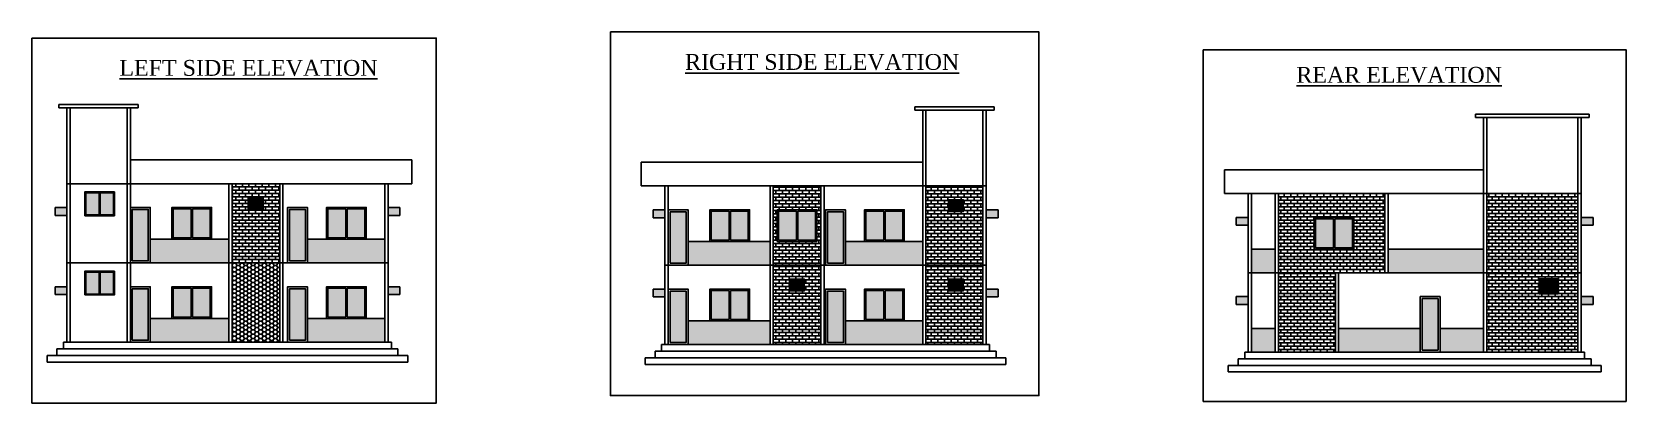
# Model space of a CAD drawing. Header units: inches. Extents: x -5597760 to 21122418, y -37133 to 23298423.
# Drawn here: x 5962 to 8375, y -25902 to -25340 of the extents above; entities that cross this region are included whole.
import ezdxf

# ---------------------------------------------------------------- set-up
doc = ezdxf.new("R2010")
doc.units = ezdxf.units.IN
doc.header["$MEASUREMENT"] = 0
doc.styles.get("Standard").update_dxf_attribs({"font": 'times.ttf', "height": 8})

msp = doc.modelspace()

# ---------------------------------------------------------------- hatches: boundary and pattern name
h = msp.add_hatch()
h.set_pattern_fill('BRICK', color=2, scale=20)
h.set_pattern_definition([(0, (-134, -5909.5), (0, 5), []), (90, (-134, -5909.5), (-10, 6e-16), [5, -5]), (90, (-129, -5909.5), (-10, 6e-16), [-5, 5])])
h.paths.add_polyline_path([(6265.5, -25689.5), (6337.5, -25689.5), (6337.5, -25569.5), (6265.5, -25569.5)])
h.paths.add_polyline_path([(6289.9, -25608.2), (6289.9, -25590.2), (6312.4, -25590.2), (6312.4, -25608.2)], flags=16)
h.paths.add_polyline_path([(6301.5, -25607.5), (6301.5, -25591), (6311.6, -25591), (6311.6, -25607.5)], flags=0)
at = {"lineweight": -3}
h = msp.add_hatch(color=256, dxfattribs=at)
h.dxf.hatch_style = 1
h.set_gradient(color1=(0, 0, 255), color2=(248, 246, 176), name='CYLINDER')
h.paths.add_polyline_path([(6044, -25616.5), (6064.2, -25616.5), (6064.2, -25583.5), (6044, -25583.5)])
h.paths.add_polyline_path([(6065.8, -25616.5), (6086, -25616.5), (6086, -25583.5), (6065.8, -25583.5)])
h = msp.add_hatch(color=256, dxfattribs=at)
h.dxf.hatch_style = 1
h.set_gradient(color1=(0, 0, 255), color2=(248, 246, 176), name='CYLINDER')
h.paths.add_polyline_path([(6290.6, -25607.5), (6300.8, -25607.5), (6300.8, -25591), (6290.6, -25591)])
h.paths.add_polyline_path([(6301.5, -25607.5), (6311.6, -25607.5), (6311.6, -25591), (6301.5, -25591)])
h = msp.add_hatch()
h.set_pattern_fill('BRICK', color=2, scale=20)
h.set_pattern_definition([(0, (1923.5, -820), (0, 5), []), (90, (1923.5, -820), (-10, 6e-16), [5, -5]), (90, (1928.5, -820), (-10, 6e-16), [-5, 5])])
h.paths.add_polyline_path([(7156.5, -25573), (7084.5, -25573), (7084.5, -25693), (7156.5, -25693)])
h.paths.add_polyline_path([(7090.5, -25657), (7090.5, -25609), (7150.5, -25609), (7150.5, -25657)], flags=16)
h.paths.add_polyline_path([(7121.5, -25655), (7121.5, -25611), (7148.5, -25611), (7148.5, -25655)], flags=0)
h.paths.add_polyline_path([(7119.5, -25655), (7092.5, -25655), (7092.5, -25611), (7119.5, -25611)], flags=0)
h.paths.add_polyline_path([(7156.5, -25693), (7084.5, -25693), (7084.5, -25813), (7156.5, -25813)])
h.paths.add_polyline_path([(7131.4, -25731.8), (7108.9, -25731.8), (7108.9, -25713.8), (7131.4, -25713.8)], flags=16)
h.paths.add_polyline_path([(7130.6, -25731), (7120.5, -25731), (7120.5, -25714.5), (7130.6, -25714.5)], flags=0)
h.paths.add_polyline_path([(7401.5, -25693), (7401.5, -25573), (7315.5, -25573), (7315.5, -25693)])
h.paths.add_polyline_path([(7371.9, -25611.8), (7349.4, -25611.8), (7349.4, -25593.8), (7371.9, -25593.8)], flags=16)
h.paths.add_polyline_path([(7371.1, -25611), (7361, -25611), (7361, -25594.5), (7371.1, -25594.5)], flags=0)
h.paths.add_polyline_path([(7401.5, -25813), (7401.5, -25693), (7315.5, -25693), (7315.5, -25813)])
h.paths.add_polyline_path([(7349.4, -25731.8), (7349.4, -25713.8), (7371.9, -25713.8), (7371.9, -25731.8)], flags=16)
h.paths.add_polyline_path([(7361, -25731), (7361, -25714.5), (7371.1, -25714.5), (7371.1, -25731)], flags=0)
h = msp.add_hatch(color=256, dxfattribs=at)
h.dxf.hatch_style = 1
h.set_gradient(color1=(0, 0, 255), color2=(248, 246, 176), name='CYLINDER')
h.paths.add_polyline_path([(7350.1, -25611), (7360.2, -25611), (7360.2, -25594.5), (7350.1, -25594.5)])
h.paths.add_polyline_path([(7361, -25611), (7371.1, -25611), (7371.1, -25594.5), (7361, -25594.5)])
h = msp.add_hatch()
h.set_pattern_fill('BRICK', color=2, scale=20)
h.set_pattern_definition([(0, (52.5, -5924.5), (0, 5), []), (90, (52.5, -5924.5), (-10, 6e-16), [5, -5]), (90, (57.5, -5924.5), (-10, 6e-16), [-5, 5])])
h.paths.add_polyline_path([(8010, -25704.5), (8010, -25584.5), (7849, -25584.5), (7849, -25704.5)])
h.paths.add_polyline_path([(7963, -25668.5), (7903, -25668.5), (7903, -25620.5), (7963, -25620.5)], flags=16)
h.paths.add_polyline_path([(7961, -25666.5), (7934, -25666.5), (7934, -25622.5), (7961, -25622.5)], flags=0)
h.paths.add_polyline_path([(7932, -25666.5), (7905, -25666.5), (7905, -25622.5), (7932, -25622.5)], flags=0)
h.paths.add_polyline_path([(8302, -25704.5), (8302, -25584.5), (8164, -25584.5), (8164, -25704.5)])
h = msp.add_hatch(color=256, dxfattribs=at)
h.dxf.hatch_style = 1
h.paths.add_polyline_path([(6015.5, -25605.5), (5997.5, -25605.5), (5997.5, -25617.5), (6015.5, -25617.5)])
h.paths.add_polyline_path([(6519.5, -25605.5), (6501.5, -25605.5), (6501.5, -25617.5), (6519.5, -25617.5)])
h = msp.add_hatch(color=20, dxfattribs=at)
h.dxf.hatch_style = 1
h.paths.add_polyline_path([(6114.5, -25686.5), (6138.5, -25686.5), (6138.5, -25608.5), (6114.5, -25608.5)])
h = msp.add_hatch(color=256, dxfattribs=at)
h.dxf.hatch_style = 1
h.set_gradient(color1=(0, 0, 255), color2=(248, 246, 176), name='CYLINDER')
h.paths.add_polyline_path([(6176.5, -25651.5), (6203.5, -25651.5), (6203.5, -25607.5), (6176.5, -25607.5)])
h.paths.add_polyline_path([(6205.5, -25651.5), (6232.5, -25651.5), (6232.5, -25607.5), (6205.5, -25607.5)])
h = msp.add_hatch(color=20, dxfattribs=at)
h.dxf.hatch_style = 1
h.paths.add_polyline_path([(6352.5, -25686.5), (6376.5, -25686.5), (6376.5, -25608.5), (6352.5, -25608.5)])
h = msp.add_hatch(color=256, dxfattribs=at)
h.dxf.hatch_style = 1
h.set_gradient(color1=(0, 0, 255), color2=(248, 246, 176), name='CYLINDER')
h.paths.add_polyline_path([(6410.5, -25651.5), (6437.5, -25651.5), (6437.5, -25607.5), (6410.5, -25607.5)])
h.paths.add_polyline_path([(6439.5, -25651.5), (6466.5, -25651.5), (6466.5, -25607.5), (6439.5, -25607.5)])
h = msp.add_hatch(color=256, dxfattribs=at)
h.dxf.hatch_style = 1
h.paths.add_polyline_path([(6920.5, -25609), (6902.5, -25609), (6902.5, -25621), (6920.5, -25621)])
h.paths.add_polyline_path([(7424.5, -25609), (7406.5, -25609), (7406.5, -25621), (7424.5, -25621)])
h = msp.add_hatch(color=20, dxfattribs=at)
h.dxf.hatch_style = 1
h.paths.add_polyline_path([(6928.5, -25690), (6952.5, -25690), (6952.5, -25612), (6928.5, -25612)])
h = msp.add_hatch(color=256, dxfattribs=at)
h.dxf.hatch_style = 1
h.set_gradient(color1=(0, 0, 255), color2=(248, 246, 176), name='CYLINDER')
h.paths.add_polyline_path([(6990.5, -25655), (7017.5, -25655), (7017.5, -25611), (6990.5, -25611)])
h.paths.add_polyline_path([(7019.5, -25655), (7046.5, -25655), (7046.5, -25611), (7019.5, -25611)])
h = msp.add_hatch(color=256, dxfattribs=at)
h.dxf.hatch_style = 1
h.set_gradient(color1=(0, 0, 255), color2=(248, 246, 176), name='CYLINDER')
h.paths.add_polyline_path([(7092.5, -25655), (7119.5, -25655), (7119.5, -25611), (7092.5, -25611)])
h.paths.add_polyline_path([(7121.5, -25655), (7148.5, -25655), (7148.5, -25611), (7121.5, -25611)])
h = msp.add_hatch(color=20, dxfattribs=at)
h.dxf.hatch_style = 1
h.paths.add_polyline_path([(7166.5, -25690), (7190.5, -25690), (7190.5, -25612), (7166.5, -25612)])
h = msp.add_hatch(color=256, dxfattribs=at)
h.dxf.hatch_style = 1
h.set_gradient(color1=(0, 0, 255), color2=(248, 246, 176), name='CYLINDER')
h.paths.add_polyline_path([(7224.5, -25655), (7251.5, -25655), (7251.5, -25611), (7224.5, -25611)])
h.paths.add_polyline_path([(7253.5, -25655), (7280.5, -25655), (7280.5, -25611), (7253.5, -25611)])
h = msp.add_hatch(color=256, dxfattribs=at)
h.dxf.hatch_style = 1
h.paths.add_polyline_path([(7803, -25620.5), (7785, -25620.5), (7785, -25632.5), (7803, -25632.5)])
h.paths.add_polyline_path([(8325, -25620.5), (8307, -25620.5), (8307, -25632.5), (8325, -25632.5)])
h = msp.add_hatch(color=256, dxfattribs=at)
h.dxf.hatch_style = 1
h.set_gradient(color1=(0, 0, 255), color2=(248, 246, 176), name='CYLINDER')
h.paths.add_polyline_path([(7905, -25666.5), (7932, -25666.5), (7932, -25622.5), (7905, -25622.5)])
h.paths.add_polyline_path([(7934, -25666.5), (7961, -25666.5), (7961, -25622.5), (7934, -25622.5)])
h = msp.add_hatch()
h.set_pattern_fill('HONEY', color=256, scale=30)
h.set_pattern_definition([(0, (3891.5, -16366.1933), (5.625, 3.2475953), [3.75, -7.5]), (120, (3891.5, -16366.1933), (-5.625, 3.2475953), [3.75, -7.5]), (60, (3891.5, -16366.1933), (1e-15, 6.4951905), [-7.5, 3.75])])
h.paths.add_polyline_path([(6496.5, -25653.5), (6468.5, -25653.5), (6408.5, -25653.5), (6379.5, -25653.5), (6379.5, -25689.5), (6496.5, -25689.5)])
h.paths.add_polyline_path([(6496.5, -25773.5), (6468.5, -25773.5), (6408.5, -25773.5), (6379.5, -25773.5), (6379.5, -25809.5), (6496.5, -25809.5)])
h.paths.add_polyline_path([(6260.5, -25689.5), (6260.5, -25653.5), (6174.5, -25653.5), (6141.5, -25653.5), (6141.5, -25689.5)])
h.paths.add_polyline_path([(6260.5, -25809.5), (6260.5, -25773.5), (6174.5, -25773.5), (6141.5, -25773.5), (6141.5, -25809.5)])
h = msp.add_hatch()
h.set_pattern_fill('HONEY', color=256, scale=30)
h.set_pattern_definition([(0, (1923.5, -820), (5.625, 3.24759526), [3.75, -7.5]), (120, (1923.5, -820), (-5.625, 3.24759526), [3.75, -7.5]), (60, (1923.5, -820), (1e-15, 6.49519053), [-7.5, 3.75])])
h.paths.add_polyline_path([(7222.5, -25657), (7193.5, -25657), (7193.5, -25693), (7310.5, -25693), (7310.5, -25657), (7282.5, -25657)])
h.paths.add_polyline_path([(6988.5, -25657), (6955.5, -25657), (6955.5, -25693), (7079.5, -25693), (7079.5, -25657), (7048.5, -25657)])
h.paths.add_polyline_path([(7079.5, -25813), (7079.5, -25777), (7048.5, -25777), (6988.5, -25777), (6955.5, -25777), (6955.5, -25813)])
h.paths.add_polyline_path([(7310.5, -25813), (7310.5, -25777), (7282.5, -25777), (7222.5, -25777), (7193.5, -25777), (7193.5, -25813)])
h = msp.add_hatch()
h.set_pattern_fill('HONEY', color=256, scale=30)
h.set_pattern_definition([(0, (52.5, -5924.5), (5.625, 3.24759526), [3.75, -7.5]), (120, (52.5, -5924.5), (-5.625, 3.24759526), [3.75, -7.5]), (60, (52.5, -5924.5), (1e-15, 6.49519053), [-7.5, 3.75])])
h.paths.add_polyline_path([(7808, -25668.5), (7808, -25704.5), (7844, -25704.5), (7844, -25668.5)])
h.paths.add_polyline_path([(8159, -25704.5), (8159, -25668.5), (8015, -25668.5), (8015, -25704.5)])
h = msp.add_hatch(dxfattribs=at)
h.set_pattern_fill('HONEY', color=256, scale=30)
h.set_pattern_definition([(0, (4636, -21630.5), (5.625, 3.2475953), [3.75, -7.5]), (120, (4636, -21630.5), (-5.625, 3.2475953), [3.75, -7.5]), (60, (4636, -21630.5), (1e-15, 6.4951905), [-7.5, 3.75])])
h.paths.add_polyline_path([(6337.5, -25689.5), (6265.5, -25689.5), (6265.5, -25809.5), (6337.5, -25809.5)])
h = msp.add_hatch(color=256, dxfattribs=at)
h.dxf.hatch_style = 1
h.set_gradient(color1=(0, 0, 255), color2=(248, 246, 176), name='CYLINDER')
h.paths.add_polyline_path([(6044, -25736.5), (6064.2, -25736.5), (6064.2, -25703.5), (6044, -25703.5)])
h.paths.add_polyline_path([(6065.8, -25736.5), (6086, -25736.5), (6086, -25703.5), (6065.8, -25703.5)])
h = msp.add_hatch(color=256, dxfattribs=at)
h.dxf.hatch_style = 1
h.set_gradient(color1=(0, 0, 255), color2=(248, 246, 176), name='CYLINDER')
h.paths.add_polyline_path([(7109.6, -25731), (7119.8, -25731), (7119.8, -25714.5), (7109.6, -25714.5)])
h.paths.add_polyline_path([(7120.5, -25731), (7130.6, -25731), (7130.6, -25714.5), (7120.5, -25714.5)])
h = msp.add_hatch(color=256, dxfattribs=at)
h.dxf.hatch_style = 1
h.set_gradient(color1=(0, 0, 255), color2=(248, 246, 176), name='CYLINDER')
h.paths.add_polyline_path([(7350.1, -25731), (7360.2, -25731), (7360.2, -25714.5), (7350.1, -25714.5)])
h.paths.add_polyline_path([(7361, -25731), (7371.1, -25731), (7371.1, -25714.5), (7361, -25714.5)])
h = msp.add_hatch(dxfattribs=at)
h.set_pattern_fill('BRICK', color=2, scale=20)
h.set_pattern_definition([(0, (4822.5, -21645.5), (0, 5), []), (90, (4822.5, -21645.5), (-10, 6e-16), [5, -5]), (90, (4827.5, -21645.5), (-10, 6e-16), [-5, 5])])
h.paths.add_polyline_path([(7935, -25704.5), (7849, -25704.5), (7849, -25824.5), (7935, -25824.5)])
h.paths.add_polyline_path([(8164, -25704.5), (8164, -25824.5), (8302, -25824.5), (8302, -25704.5)])
h.paths.add_polyline_path([(8243.3, -25736.3), (8243.3, -25713.4), (8272, -25713.4), (8272, -25736.3)], flags=16)
h.paths.add_polyline_path([(8244.2, -25735.4), (8244.2, -25714.3), (8257.1, -25714.3), (8257.1, -25735.4)], flags=0)
h.paths.add_polyline_path([(8258.1, -25735.4), (8258.1, -25714.3), (8271, -25714.3), (8271, -25735.4)], flags=0)
h = msp.add_hatch(color=256, dxfattribs=at)
h.dxf.hatch_style = 1
h.set_gradient(color1=(0, 0, 255), color2=(248, 246, 176), name='CYLINDER')
h.paths.add_polyline_path([(8244.2, -25735.4), (8257.1, -25735.4), (8257.1, -25714.3), (8244.2, -25714.3)])
h.paths.add_polyline_path([(8258.1, -25735.4), (8271, -25735.4), (8271, -25714.3), (8258.1, -25714.3)])
h = msp.add_hatch(color=256, dxfattribs=at)
h.dxf.hatch_style = 1
h.paths.add_polyline_path([(5997.5, -25737.5), (6015.5, -25737.5), (6015.5, -25725.5), (5997.5, -25725.5)])
h.paths.add_polyline_path([(6501.5, -25725.5), (6501.5, -25737.5), (6519.5, -25737.5), (6519.5, -25725.5)])
h = msp.add_hatch(color=20, dxfattribs=at)
h.dxf.hatch_style = 1
h.paths.add_polyline_path([(6114.5, -25806.5), (6138.5, -25806.5), (6138.5, -25728.5), (6114.5, -25728.5)])
h = msp.add_hatch(color=256, dxfattribs=at)
h.dxf.hatch_style = 1
h.set_gradient(color1=(0, 0, 255), color2=(248, 246, 176), name='CYLINDER')
h.paths.add_polyline_path([(6176.5, -25771.5), (6203.5, -25771.5), (6203.5, -25727.5), (6176.5, -25727.5)])
h.paths.add_polyline_path([(6205.5, -25771.5), (6232.5, -25771.5), (6232.5, -25727.5), (6205.5, -25727.5)])
h = msp.add_hatch(color=20, dxfattribs=at)
h.dxf.hatch_style = 1
h.paths.add_polyline_path([(6352.5, -25806.5), (6376.5, -25806.5), (6376.5, -25728.5), (6352.5, -25728.5)])
h = msp.add_hatch(color=256, dxfattribs=at)
h.dxf.hatch_style = 1
h.set_gradient(color1=(0, 0, 255), color2=(248, 246, 176), name='CYLINDER')
h.paths.add_polyline_path([(6410.5, -25771.5), (6437.5, -25771.5), (6437.5, -25727.5), (6410.5, -25727.5)])
h.paths.add_polyline_path([(6439.5, -25771.5), (6466.5, -25771.5), (6466.5, -25727.5), (6439.5, -25727.5)])
h = msp.add_hatch(color=256, dxfattribs=at)
h.dxf.hatch_style = 1
h.paths.add_polyline_path([(6920.5, -25729), (6902.5, -25729), (6902.5, -25741), (6920.5, -25741)])
h.paths.add_polyline_path([(7424.5, -25729), (7406.5, -25729), (7406.5, -25741), (7424.5, -25741)])
h = msp.add_hatch(color=20, dxfattribs=at)
h.dxf.hatch_style = 1
h.paths.add_polyline_path([(6928.5, -25810), (6952.5, -25810), (6952.5, -25732), (6928.5, -25732)])
h = msp.add_hatch(color=256, dxfattribs=at)
h.dxf.hatch_style = 1
h.set_gradient(color1=(0, 0, 255), color2=(248, 246, 176), name='CYLINDER')
h.paths.add_polyline_path([(6990.5, -25775), (7017.5, -25775), (7017.5, -25731), (6990.5, -25731)])
h.paths.add_polyline_path([(7019.5, -25775), (7046.5, -25775), (7046.5, -25731), (7019.5, -25731)])
h = msp.add_hatch(color=20, dxfattribs=at)
h.dxf.hatch_style = 1
h.paths.add_polyline_path([(7166.5, -25810), (7190.5, -25810), (7190.5, -25732), (7166.5, -25732)])
h = msp.add_hatch(color=256, dxfattribs=at)
h.dxf.hatch_style = 1
h.set_gradient(color1=(0, 0, 255), color2=(248, 246, 176), name='CYLINDER')
h.paths.add_polyline_path([(7224.5, -25775), (7251.5, -25775), (7251.5, -25731), (7224.5, -25731)])
h.paths.add_polyline_path([(7253.5, -25775), (7280.5, -25775), (7280.5, -25731), (7253.5, -25731)])
h = msp.add_hatch(color=256, dxfattribs=at)
h.dxf.hatch_style = 1
h.paths.add_polyline_path([(7803, -25740.5), (7785, -25740.5), (7785, -25752.5), (7803, -25752.5)])
h.paths.add_polyline_path([(8325, -25740.5), (8307, -25740.5), (8307, -25752.5), (8325, -25752.5)])
h = msp.add_hatch(color=20, dxfattribs=at)
h.dxf.hatch_style = 1
h.paths.add_polyline_path([(8066.5, -25821.5), (8090.5, -25821.5), (8090.5, -25743.5), (8066.5, -25743.5)])
h = msp.add_hatch(dxfattribs=at)
h.set_pattern_fill('HONEY', color=256, scale=30)
h.set_pattern_definition([(0, (4822.5, -21645.5), (5.625, 3.2475953), [3.75, -7.5]), (120, (4822.5, -21645.5), (-5.625, 3.2475953), [3.75, -7.5]), (60, (4822.5, -21645.5), (1e-15, 6.4951905), [-7.5, 3.75])])
h.paths.add_polyline_path([(7940, -25788.5), (7940, -25824.5), (8063.5, -25824.5), (8063.5, -25788.5)])
h.paths.add_polyline_path([(8159, -25824.5), (8159, -25788.5), (8093.5, -25788.5), (8093.5, -25824.5)])
h.paths.add_polyline_path([(7844, -25788.5), (7808, -25788.5), (7808, -25824.5), (7844, -25824.5)])

# ---------------------------------------------------------------- linework, layer by layer
at = {"color": 18, "lineweight": -3, "true_color": 0x000000}
for p, q in [((6003.5, -25454.5), (6003.5, -25449.5)), ((6003.5, -25449.5), (6015.5, -25449.5)), ((6015.5, -25449.5), (6111.5, -25449.5)), ((6123.5, -25449.5), (6111.5, -25449.5)), ((6123.5, -25454.5), (6123.5, -25449.5)), ((6015.5, -25454.5), (6003.5, -25454.5)), ((6015.5, -25569.5), (6015.5, -25454.5)), ((6015.5, -25454.5), (6111.5, -25454.5)), ((6020.5, -25569.5), (6020.5, -25454.5)), ((6106.5, -25454.5), (6106.5, -25569.5)), ((6111.5, -25454.5), (6111.5, -25569.5)), ((6111.5, -25454.5), (6123.5, -25454.5)), ((7298.5, -25458), (7298.5, -25453)), ((7298.5, -25453), (7310.5, -25453)), ((7310.5, -25458), (7298.5, -25458)), ((7310.5, -25453), (7406.5, -25453)), ((7310.5, -25573), (7310.5, -25458)), ((7310.5, -25458), (7406.5, -25458)), ((7315.5, -25573), (7315.5, -25458)), ((7401.5, -25458), (7401.5, -25573)), ((7418.5, -25453), (7406.5, -25453)), ((7406.5, -25458), (7406.5, -25573)), ((7406.5, -25458), (7418.5, -25458)), ((7418.5, -25458), (7418.5, -25453)), ((8147, -25469.5), (8147, -25464.5)), ((8147, -25464.5), (8159, -25464.5)), ((8159, -25469.5), (8147, -25469.5)), ((8159, -25464.5), (8307, -25464.5)), ((8159, -25584.5), (8159, -25469.5)), ((8159, -25469.5), (8307, -25469.5)), ((8164, -25584.5), (8164, -25469.5)), ((8302, -25469.5), (8302, -25584.5)), ((8319, -25464.5), (8307, -25464.5)), ((8307, -25469.5), (8307, -25584.5)), ((8307, -25469.5), (8319, -25469.5)), ((8319, -25469.5), (8319, -25464.5)), ((6537.5, -25533.5), (6111.5, -25533.5)), ((6537.5, -25569.5), (6537.5, -25533.5)), ((6884.5, -25573), (6884.5, -25537)), ((6884.5, -25537), (7310.5, -25537)), ((6015.5, -25689.5), (6015.5, -25569.5)), ((6015.5, -25569.5), (6501.5, -25569.5)), ((6015.5, -25569.5), (6501.5, -25569.5)), ((6015.5, -25569.5), (6501.5, -25569.5)), ((6020.5, -25689.5), (6020.5, -25569.5)), ((6106.5, -25689.5), (6106.5, -25569.5)), ((6111.5, -25689.5), (6111.5, -25569.5)), ((6260.5, -25689.5), (6260.5, -25569.5)), ((6265.5, -25689.5), (6265.5, -25569.5)), ((6337.5, -25689.5), (6337.5, -25569.5)), ((6342.5, -25689.5), (6342.5, -25569.5)), ((6496.5, -25569.5), (6496.5, -25689.5)), ((6501.5, -25569.5), (6501.5, -25689.5)), ((6501.5, -25569.5), (6537.5, -25569.5)), ((7767, -25584.5), (7767, -25548.5)), ((7767, -25548.5), (8159, -25548.5)), ((6920.5, -25573), (6884.5, -25573)), ((6920.5, -25693), (6920.5, -25573)), ((6920.5, -25573), (7406.5, -25573)), ((6920.5, -25573), (7406.5, -25573)), ((6925.5, -25693), (6925.5, -25573)), ((7079.5, -25573), (7079.5, -25693)), ((7084.5, -25573), (7084.5, -25693)), ((7156.5, -25573), (7156.5, -25693)), ((7161.5, -25573), (7161.5, -25693)), ((7310.5, -25573), (7310.5, -25693)), ((7315.5, -25573), (7315.5, -25693)), ((7401.5, -25573), (7401.5, -25693)), ((7406.5, -25573), (7406.5, -25693)), ((7803, -25584.5), (7767, -25584.5)), ((7803, -25704.5), (7803, -25584.5)), ((7803, -25584.5), (8307, -25584.5)), ((7803, -25584.5), (7803, -25620.5)), ((7803, -25584.5), (8307, -25584.5)), ((7808, -25704.5), (7808, -25584.5)), ((7844, -25704.5), (7844, -25584.5)), ((7849, -25704.5), (7849, -25584.5)), ((8010, -25704.5), (8010, -25584.5)), ((8015, -25704.5), (8015, -25584.5)), ((8159, -25704.5), (8159, -25584.5)), ((8164, -25704.5), (8164, -25584.5)), ((8302, -25584.5), (8302, -25704.5)), ((8307, -25584.5), (8307, -25704.5)), ((8307, -25584.5), (8307, -25620.5)), ((6015.5, -25605.5), (5997.5, -25605.5)), ((5997.5, -25605.5), (5997.5, -25617.5)), ((5997.5, -25617.5), (6015.5, -25617.5)), ((6519.5, -25605.5), (6501.5, -25605.5)), ((6501.5, -25617.5), (6519.5, -25617.5)), ((6519.5, -25605.5), (6519.5, -25617.5)), ((6920.5, -25609), (6902.5, -25609)), ((6902.5, -25609), (6902.5, -25621)), ((7424.5, -25609), (7406.5, -25609)), ((7424.5, -25609), (7424.5, -25621)), ((7803, -25620.5), (7785, -25620.5)), ((7785, -25620.5), (7785, -25632.5)), ((8307, -25620.5), (8325, -25620.5)), ((8325, -25620.5), (8325, -25632.5)), ((6902.5, -25621), (6920.5, -25621)), ((7406.5, -25621), (7424.5, -25621)), ((7785, -25632.5), (7803, -25632.5)), ((8325, -25632.5), (8307, -25632.5)), ((6020.5, -25689.5), (6020.5, -25653.5)), ((6174.5, -25653.5), (6141.5, -25653.5)), ((6234.5, -25653.5), (6260.5, -25653.5)), ((6408.5, -25653.5), (6379.5, -25653.5)), ((6468.5, -25653.5), (6496.5, -25653.5)), ((6925.5, -25693), (6925.5, -25657)), ((6988.5, -25657), (6955.5, -25657)), ((7048.5, -25657), (7079.5, -25657)), ((7222.5, -25657), (7193.5, -25657)), ((7282.5, -25657), (7310.5, -25657)), ((7808, -25704.5), (7808, -25668.5)), ((7808, -25668.5), (7844, -25668.5)), ((6015.5, -25809.5), (6015.5, -25689.5)), ((6015.5, -25689.5), (6501.5, -25689.5)), ((6015.5, -25689.5), (6501.5, -25689.5)), ((6015.5, -25689.5), (6015.5, -25725.5)), ((6020.5, -25809.5), (6020.5, -25689.5)), ((6106.5, -25809.5), (6106.5, -25689.5)), ((6106.5, -25689.5), (6501.5, -25689.5)), ((6111.5, -25809.5), (6111.5, -25689.5)), ((6260.5, -25809.5), (6260.5, -25689.5)), ((6265.5, -25809.5), (6265.5, -25689.5)), ((6337.5, -25809.5), (6337.5, -25689.5)), ((6342.5, -25809.5), (6342.5, -25689.5)), ((6496.5, -25689.5), (6496.5, -25809.5)), ((6501.5, -25689.5), (6501.5, -25809.5)), ((6501.5, -25689.5), (6501.5, -25725.5)), ((6920.5, -25813), (6920.5, -25693)), ((6920.5, -25693), (7406.5, -25693)), ((6920.5, -25693), (6920.5, -25729)), ((6925.5, -25813), (6925.5, -25693)), ((7079.5, -25693), (7079.5, -25813)), ((7084.5, -25693), (7084.5, -25813)), ((7156.5, -25693), (7156.5, -25813)), ((7161.5, -25693), (7161.5, -25813)), ((7310.5, -25693), (7310.5, -25813)), ((7315.5, -25693), (7315.5, -25813)), ((7401.5, -25693), (7401.5, -25813)), ((7406.5, -25693), (7406.5, -25813)), ((7406.5, -25693), (7406.5, -25729)), ((7803, -25824.5), (7803, -25704.5)), ((7803, -25704.5), (8307, -25704.5)), ((7803, -25704.5), (7803, -25740.5)), ((7808, -25824.5), (7808, -25704.5)), ((7844, -25824.5), (7844, -25704.5)), ((7849, -25824.5), (7849, -25704.5)), ((7935, -25824.5), (7935, -25704.5)), ((7940, -25824.5), (7940, -25704.5)), ((8159, -25824.5), (8159, -25704.5)), ((8164, -25824.5), (8164, -25704.5)), ((8302, -25704.5), (8302, -25824.5)), ((8307, -25704.5), (8307, -25824.5)), ((8307, -25704.5), (8307, -25740.5)), ((6015.5, -25725.5), (5997.5, -25725.5)), ((5997.5, -25725.5), (5997.5, -25737.5)), ((5997.5, -25737.5), (6015.5, -25737.5)), ((6519.5, -25725.5), (6501.5, -25725.5)), ((6501.5, -25725.5), (6501.5, -25737.5)), ((6501.5, -25737.5), (6519.5, -25737.5)), ((6519.5, -25725.5), (6519.5, -25737.5)), ((6920.5, -25729), (6902.5, -25729)), ((6902.5, -25729), (6902.5, -25741)), ((6902.5, -25741), (6920.5, -25741)), ((7424.5, -25729), (7406.5, -25729)), ((7406.5, -25741), (7424.5, -25741)), ((7424.5, -25729), (7424.5, -25741)), ((7803, -25740.5), (7785, -25740.5)), ((7785, -25740.5), (7785, -25752.5)), ((8307, -25740.5), (8325, -25740.5)), ((8325, -25740.5), (8325, -25752.5)), ((7785, -25752.5), (7803, -25752.5)), ((8325, -25752.5), (8307, -25752.5)), ((6020.5, -25809.5), (6020.5, -25773.5)), ((6408.5, -25773.5), (6379.5, -25773.5)), ((6925.5, -25813), (6925.5, -25777)), ((6988.5, -25777), (6955.5, -25777)), ((7048.5, -25777), (7079.5, -25777)), ((7161.5, -25813), (7161.5, -25777)), ((7222.5, -25777), (7193.5, -25777)), ((7282.5, -25777), (7310.5, -25777)), ((7808, -25824.5), (7808, -25788.5)), ((7808, -25788.5), (7844, -25788.5)), ((7940, -25788.5), (8063.5, -25788.5)), ((8093.5, -25788.5), (8159, -25788.5)), ((6015.5, -25809.5), (6010.5, -25809.5)), ((6010.5, -25809.5), (6010.5, -25819.5)), ((6015.5, -25809.5), (6501.5, -25809.5)), ((6501.5, -25809.5), (6506.5, -25809.5)), ((6506.5, -25809.5), (6506.5, -25819.5)), ((6920.5, -25813), (6915.5, -25813)), ((6915.5, -25813), (6915.5, -25823)), ((6920.5, -25813), (7406.5, -25813)), ((7406.5, -25813), (7411.5, -25813)), ((7411.5, -25813), (7411.5, -25823)), ((6000.5, -25829.5), (5985.5, -25829.5)), ((5985.5, -25829.5), (5985.5, -25839.5)), ((6010.5, -25819.5), (6000.5, -25819.5)), ((6000.5, -25819.5), (6000.5, -25829.5)), ((6000.5, -25829.5), (6015.5, -25829.5)), ((6010.5, -25819.5), (6015.5, -25819.5)), ((6015.5, -25819.5), (6501.5, -25819.5)), ((6015.5, -25829.5), (6501.5, -25829.5)), ((6506.5, -25819.5), (6501.5, -25819.5)), ((6516.5, -25829.5), (6501.5, -25829.5)), ((6506.5, -25819.5), (6516.5, -25819.5)), ((6516.5, -25819.5), (6516.5, -25829.5)), ((6516.5, -25829.5), (6531.5, -25829.5)), ((6531.5, -25829.5), (6531.5, -25839.5)), ((6905.5, -25833), (6890.5, -25833)), ((6890.5, -25833), (6890.5, -25843)), ((6915.5, -25823), (6905.5, -25823)), ((6905.5, -25823), (6905.5, -25833)), ((6905.5, -25833), (6920.5, -25833)), ((6915.5, -25823), (6920.5, -25823)), ((6920.5, -25823), (7406.5, -25823)), ((6920.5, -25833), (7406.5, -25833)), ((7411.5, -25823), (7406.5, -25823)), ((7421.5, -25833), (7406.5, -25833)), ((7411.5, -25823), (7421.5, -25823)), ((7421.5, -25823), (7421.5, -25833)), ((7421.5, -25833), (7436.5, -25833)), ((7436.5, -25833), (7436.5, -25843)), ((7798, -25834.5), (7788, -25834.5)), ((7788, -25834.5), (7788, -25844.5)), ((7803, -25824.5), (7798, -25824.5)), ((7798, -25824.5), (7798, -25834.5)), ((7798, -25834.5), (7803, -25834.5)), ((7803, -25824.5), (8307, -25824.5)), ((7803, -25834.5), (8307, -25834.5)), ((8307, -25824.5), (8312, -25824.5)), ((8312, -25834.5), (8307, -25834.5)), ((8312, -25824.5), (8312, -25834.5)), ((8312, -25834.5), (8322, -25834.5)), ((8322, -25834.5), (8322, -25844.5)), ((5985.5, -25839.5), (6015.5, -25839.5)), ((6015.5, -25839.5), (6501.5, -25839.5)), ((6531.5, -25839.5), (6501.5, -25839.5)), ((6890.5, -25843), (6920.5, -25843)), ((6920.5, -25843), (7406.5, -25843)), ((7436.5, -25843), (7406.5, -25843)), ((7788, -25844.5), (7773, -25844.5)), ((7773, -25844.5), (7773, -25854.5)), ((7773, -25854.5), (7803, -25854.5)), ((7788, -25844.5), (7803, -25844.5)), ((7803, -25844.5), (8307, -25844.5)), ((7803, -25854.5), (8307, -25854.5)), ((8322, -25844.5), (8307, -25844.5)), ((8337, -25854.5), (8307, -25854.5)), ((8322, -25844.5), (8337, -25844.5)), ((8337, -25844.5), (8337, -25854.5))]:
    msp.add_line(p, q, dxfattribs=at)
at = {"lineweight": -3}
for p, q in [((6064.2, -25583.5), (6064.2, -25616.5)), ((6065.8, -25583.5), (6065.8, -25616.5)), ((6300.8, -25591), (6300.8, -25607.5)), ((6301.5, -25591), (6301.5, -25607.5)), ((7360.2, -25594.5), (7360.2, -25611)), ((7361, -25594.5), (7361, -25611)), ((6203.5, -25607.5), (6203.5, -25651.5)), ((6205.5, -25607.5), (6205.5, -25651.5)), ((6437.5, -25607.5), (6437.5, -25651.5)), ((6439.5, -25607.5), (6439.5, -25651.5)), ((7017.5, -25611), (7017.5, -25655)), ((7019.5, -25611), (7019.5, -25655)), ((7119.5, -25611), (7119.5, -25655)), ((7121.5, -25611), (7121.5, -25655)), ((7251.5, -25611), (7251.5, -25655)), ((7253.5, -25611), (7253.5, -25655)), ((7932, -25622.5), (7932, -25666.5)), ((7934, -25622.5), (7934, -25666.5)), ((6064.2, -25703.5), (6064.2, -25736.5)), ((6065.8, -25703.5), (6065.8, -25736.5)), ((7119.8, -25714.5), (7119.8, -25731)), ((7120.5, -25714.5), (7120.5, -25731)), ((7360.2, -25714.5), (7360.2, -25731)), ((7361, -25714.5), (7361, -25731)), ((8257.1, -25714.3), (8257.1, -25735.4)), ((8258.1, -25714.3), (8258.1, -25735.4)), ((6203.5, -25727.5), (6203.5, -25771.5)), ((6205.5, -25727.5), (6205.5, -25771.5)), ((6437.5, -25727.5), (6437.5, -25771.5)), ((6439.5, -25727.5), (6439.5, -25771.5)), ((7017.5, -25731), (7017.5, -25775)), ((7019.5, -25731), (7019.5, -25775)), ((7251.5, -25731), (7251.5, -25775)), ((7253.5, -25731), (7253.5, -25775))]:
    msp.add_line(p, q, dxfattribs=at)
for p, q in [((8015, -25668.5), (8159, -25668.5)), ((6174.5, -25773.5), (6141.5, -25773.5)), ((6234.5, -25773.5), (6260.5, -25773.5)), ((6468.5, -25773.5), (6496.5, -25773.5))]:
    msp.add_line(p, q)
for points in [[(5962.5, -25349.2), (6574.5, -25349.2), (6574.5, -25901.7), (5962.5, -25901.7)], [(6838, -25339.7), (7486.5, -25339.7), (7486.5, -25890.2), (6838, -25890.2)], [(7735, -25366.7), (8375, -25366.7), (8375, -25899.2), (7735, -25899.2)]]:
    msp.add_lwpolyline(points, close=True)
for points in [[(6042.5, -25618), (6087.5, -25618), (6087.5, -25582), (6042.5, -25582)], [(6289.9, -25608.2), (6312.4, -25608.2), (6312.4, -25590.2), (6289.9, -25590.2)], [(7349.4, -25611.8), (7371.9, -25611.8), (7371.9, -25593.8), (7349.4, -25593.8)], [(6111.5, -25689.5), (6141.5, -25689.5), (6141.5, -25605.5), (6111.5, -25605.5)], [(6114.5, -25686.5), (6138.5, -25686.5), (6138.5, -25608.5), (6114.5, -25608.5)], [(6174.5, -25653.5), (6234.5, -25653.5), (6234.5, -25605.5), (6174.5, -25605.5)], [(6349.5, -25689.5), (6379.5, -25689.5), (6379.5, -25605.5), (6349.5, -25605.5)], [(6352.5, -25686.5), (6376.5, -25686.5), (6376.5, -25608.5), (6352.5, -25608.5)], [(6408.5, -25653.5), (6468.5, -25653.5), (6468.5, -25605.5), (6408.5, -25605.5)], [(6925.5, -25693), (6955.5, -25693), (6955.5, -25609), (6925.5, -25609)], [(6928.5, -25690), (6952.5, -25690), (6952.5, -25612), (6928.5, -25612)], [(6988.5, -25657), (7048.5, -25657), (7048.5, -25609), (6988.5, -25609)], [(7090.5, -25657), (7150.5, -25657), (7150.5, -25609), (7090.5, -25609)], [(7163.5, -25693), (7193.5, -25693), (7193.5, -25609), (7163.5, -25609)], [(7166.5, -25690), (7190.5, -25690), (7190.5, -25612), (7166.5, -25612)], [(7222.5, -25657), (7282.5, -25657), (7282.5, -25609), (7222.5, -25609)], [(7903, -25668.5), (7963, -25668.5), (7963, -25620.5), (7903, -25620.5)], [(6042.5, -25738), (6087.5, -25738), (6087.5, -25702), (6042.5, -25702)], [(7108.9, -25731.8), (7131.4, -25731.8), (7131.4, -25713.8), (7108.9, -25713.8)], [(7349.4, -25731.8), (7371.9, -25731.8), (7371.9, -25713.8), (7349.4, -25713.8)], [(8243.3, -25736.3), (8272, -25736.3), (8272, -25713.4), (8243.3, -25713.4)], [(6111.5, -25809.5), (6141.5, -25809.5), (6141.5, -25725.5), (6111.5, -25725.5)], [(6114.5, -25806.5), (6138.5, -25806.5), (6138.5, -25728.5), (6114.5, -25728.5)], [(6174.5, -25773.5), (6234.5, -25773.5), (6234.5, -25725.5), (6174.5, -25725.5)], [(6349.5, -25809.5), (6379.5, -25809.5), (6379.5, -25725.5), (6349.5, -25725.5)], [(6352.5, -25806.5), (6376.5, -25806.5), (6376.5, -25728.5), (6352.5, -25728.5)], [(6408.5, -25773.5), (6468.5, -25773.5), (6468.5, -25725.5), (6408.5, -25725.5)], [(6925.5, -25813), (6955.5, -25813), (6955.5, -25729), (6925.5, -25729)], [(6928.5, -25810), (6952.5, -25810), (6952.5, -25732), (6928.5, -25732)], [(6988.5, -25777), (7048.5, -25777), (7048.5, -25729), (6988.5, -25729)], [(7163.5, -25813), (7193.5, -25813), (7193.5, -25729), (7163.5, -25729)], [(7166.5, -25810), (7190.5, -25810), (7190.5, -25732), (7166.5, -25732)], [(7222.5, -25777), (7282.5, -25777), (7282.5, -25729), (7222.5, -25729)], [(8063.5, -25824.5), (8093.5, -25824.5), (8093.5, -25740.5), (8063.5, -25740.5)], [(8066.5, -25821.5), (8090.5, -25821.5), (8090.5, -25743.5), (8066.5, -25743.5)]]:
    msp.add_lwpolyline(points, close=True, dxfattribs=at)
for points in [[(6064.2, -25583.5), (6044, -25583.5), (6044, -25616.5), (6064.2, -25616.5)], [(6065.8, -25616.5), (6086, -25616.5), (6086, -25583.5), (6065.8, -25583.5)], [(6301.5, -25607.5), (6311.6, -25607.5), (6311.6, -25591), (6301.5, -25591)], [(7361, -25611), (7371.1, -25611), (7371.1, -25594.5), (7361, -25594.5)], [(6203.5, -25607.5), (6176.5, -25607.5), (6176.5, -25651.5), (6203.5, -25651.5)], [(6205.5, -25651.5), (6232.5, -25651.5), (6232.5, -25607.5), (6205.5, -25607.5)], [(6437.5, -25607.5), (6410.5, -25607.5), (6410.5, -25651.5), (6437.5, -25651.5)], [(6439.5, -25651.5), (6466.5, -25651.5), (6466.5, -25607.5), (6439.5, -25607.5)], [(7017.5, -25611), (6990.5, -25611), (6990.5, -25655), (7017.5, -25655)], [(7019.5, -25655), (7046.5, -25655), (7046.5, -25611), (7019.5, -25611)], [(7119.5, -25611), (7092.5, -25611), (7092.5, -25655), (7119.5, -25655)], [(7121.5, -25655), (7148.5, -25655), (7148.5, -25611), (7121.5, -25611)], [(7251.5, -25611), (7224.5, -25611), (7224.5, -25655), (7251.5, -25655)], [(7253.5, -25655), (7280.5, -25655), (7280.5, -25611), (7253.5, -25611)], [(7932, -25622.5), (7905, -25622.5), (7905, -25666.5), (7932, -25666.5)], [(7934, -25666.5), (7961, -25666.5), (7961, -25622.5), (7934, -25622.5)], [(6064.2, -25703.5), (6044, -25703.5), (6044, -25736.5), (6064.2, -25736.5)], [(6065.8, -25736.5), (6086, -25736.5), (6086, -25703.5), (6065.8, -25703.5)], [(7120.5, -25731), (7130.6, -25731), (7130.6, -25714.5), (7120.5, -25714.5)], [(7361, -25731), (7371.1, -25731), (7371.1, -25714.5), (7361, -25714.5)], [(8257.1, -25714.3), (8244.2, -25714.3), (8244.2, -25735.4), (8257.1, -25735.4)], [(8258.1, -25735.4), (8271, -25735.4), (8271, -25714.3), (8258.1, -25714.3)], [(6203.5, -25727.5), (6176.5, -25727.5), (6176.5, -25771.5), (6203.5, -25771.5)], [(6205.5, -25771.5), (6232.5, -25771.5), (6232.5, -25727.5), (6205.5, -25727.5)], [(6437.5, -25727.5), (6410.5, -25727.5), (6410.5, -25771.5), (6437.5, -25771.5)], [(6439.5, -25771.5), (6466.5, -25771.5), (6466.5, -25727.5), (6439.5, -25727.5)], [(7017.5, -25731), (6990.5, -25731), (6990.5, -25775), (7017.5, -25775)], [(7019.5, -25775), (7046.5, -25775), (7046.5, -25731), (7019.5, -25731)], [(7251.5, -25731), (7224.5, -25731), (7224.5, -25775), (7251.5, -25775)], [(7253.5, -25775), (7280.5, -25775), (7280.5, -25731), (7253.5, -25731)]]:
    msp.add_lwpolyline(points, dxfattribs=at)

# ---------------------------------------------------------------- texts
at = {"char_height": 24, "attachment_point": 1}
for s, insert in [('{\\L\\C1;RIGHT SIDE ELEVATION}', (6951, -25373.2)), ('{\\L\\C1;LEFT SIDE ELEVATION}', (6095, -25382.2)), ('{\\L\\C1;REAR ELEVATION}', (7876, -25392.7))]:
    msp.add_mtext_dynamic_manual_height_columns(s, width=510.509, gutter_width=120, heights=[0], dxfattribs=dict(at, insert=insert))

doc.saveas('drawing.dxf')
